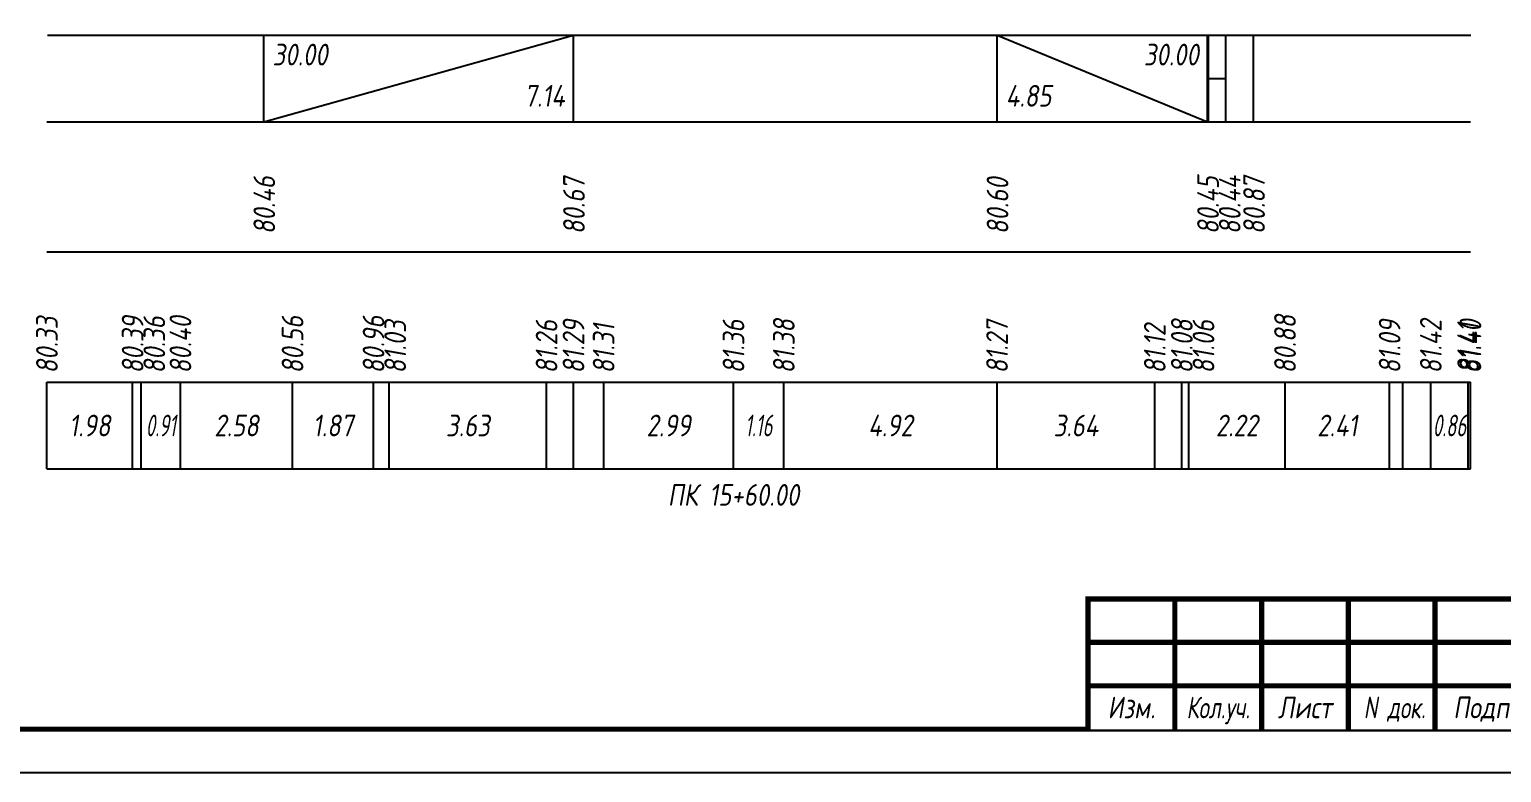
# Model space of a CAD drawing. Extents: x -717 to 1451, y -133302 to 233.
# Drawn here: x 77.9 to 247.6, y -24317.4 to -24231.8 of the extents above; entities that cross this region are included whole.
import ezdxf
from ezdxf.enums import TextEntityAlignment as Align

# ---------------------------------------------------------------- set-up
doc = ezdxf.new("R2010")
doc.units = 0
for name, color, linetype in [('Зарамочное оформление', 7, 'Continuous'), ('Код_510', 7, 'Continuous'), ('Код_516', 1, 'Continuous'), ('Подписи поперечников', 7, 'Continuous'), ('Таблица', 7, 'Continuous')]:
    doc.layers.add(name, color=color, linetype=linetype)
doc.styles.add('М', font='romand.shx', dxfattribs={"width": 0.8, "oblique": 10, "height": 2.5})

# ---------------------------------------------------------------- blocks, each defined once
blk = doc.blocks.new('Штамп')
at = {"linetype": 'Continuous'}
blk.add_wipeout([(199.95, -411.25), (384.95, -411.25), (384.95, -426.25), (199.95, -426.25)], dxfattribs=at).dxf.layer = 'Зарамочное оформление'
at = {"layer": 'Зарамочное оформление', "linetype": 'Continuous', "lineweight": -3, "const_width": 0.6, "flags": 128}
for points in [[(199.95, -426.25), (199.95, -411.25), (384.95, -411.25)], [(209.95, -411.25), (209.95, -426.25)], [(219.95, -411.25), (219.95, -426.25)], [(229.95, -411.25), (229.95, -426.25)], [(239.95, -411.25), (239.95, -426.25)], [(199.95, -416.25), (264.95, -416.25)], [(199.95, -421.25), (264.95, -421.25)]]:
    blk.add_lwpolyline(points, dxfattribs=at)
at = {"layer": 'Зарамочное оформление', "linetype": 'Continuous', "style": 'М', "oblique": 10}
for s, width, p in [('Изм.', 0.8, (204.95, -423.75)), ('Кол.уч.', 0.7, (214.95, -423.75)), ('Лист', 0.8, (224.95, -423.75)), ('N док.', 0.7, (235.28, -423.75)), ('Подпись', 0.8, (247.45, -423.75))]:
    blk.add_text(s, height=2.5, dxfattribs=dict(at, width=width)).set_placement(p, align=Align.MIDDLE_CENTER)
blk = doc.blocks.new('шифр')
blk.add_blockref('Штамп', (0, -23946))

msp = doc.modelspace()

# ---------------------------------------------------------------- linework, layer by layer
at = {"flags": 128}
msp.add_lwpolyline([(-30.054, -24317.421), (389.946, -24317.421), (389.946, -24020.421), (-30.054, -24020.421)], close=True, dxfattribs=at)
at = {"const_width": 0.6, "flags": 128}
msp.add_lwpolyline([(-10.054, -24312.421), (384.946, -24312.421), (384.946, -24025.421), (-10.054, -24025.421)], close=True, dxfattribs=at)
at = {"layer": 'Код_510'}
for p, q in [((79.946, -24282.421), (79.946, -24272.421)), ((89.822, -24282.421), (89.822, -24272.421)), ((90.804, -24282.421), (90.804, -24272.421)), ((95.339, -24282.421), (95.339, -24272.421)), ((108.258, -24282.421), (108.258, -24272.421)), ((117.591, -24282.421), (117.591, -24272.421)), ((119.38, -24282.421), (119.38, -24272.421)), ((137.537, -24282.421), (137.537, -24272.421)), ((140.641, -24282.421), (140.641, -24272.421)), ((144.119, -24282.421), (144.119, -24272.421)), ((159.085, -24282.421), (159.085, -24272.421)), ((164.882, -24282.421), (164.882, -24272.421)), ((189.463, -24282.421), (189.463, -24272.421)), ((207.644, -24282.421), (207.644, -24272.421)), ((210.761, -24282.421), (210.761, -24272.421)), ((211.558, -24282.421), (211.558, -24272.421)), ((222.656, -24282.421), (222.656, -24272.421)), ((234.713, -24282.421), (234.713, -24272.421)), ((236.225, -24282.421), (236.225, -24272.421)), ((239.463, -24282.421), (239.463, -24272.421)), ((243.762, -24282.421), (243.762, -24272.421)), ((244.03, -24282.421), (244.03, -24272.421))]:
    msp.add_line(p, q, dxfattribs=at)
at = {"layer": 'Код_516'}
for p, q in [((104.946, -24242.421), (104.946, -24232.421)), ((104.946, -24242.421), (140.641, -24232.421)), ((140.641, -24242.421), (140.641, -24232.421)), ((189.463, -24242.421), (189.463, -24232.421)), ((189.463, -24232.421), (213.726, -24242.421)), ((213.726, -24242.421), (213.726, -24232.421)), ((213.832, -24242.421), (213.832, -24232.421)), ((215.832, -24242.421), (215.832, -24232.421)), ((219.03, -24242.421), (219.03, -24232.421)), ((213.832, -24237.421), (215.832, -24237.421))]:
    msp.add_line(p, q, dxfattribs=at)
at = {"layer": 'Таблица'}
for p, q in [((80, -24232.421), (244.085, -24232.421)), ((79.946, -24242.421), (244.03, -24242.421)), ((79.946, -24257.421), (244.03, -24257.421)), ((79.946, -24272.421), (244.03, -24272.421)), ((79.946, -24282.421), (244.03, -24282.421))]:
    msp.add_line(p, q, dxfattribs=at)

# ---------------------------------------------------------------- texts
at = {"layer": 'Код_510', "style": 'М', "oblique": 10, "width": 0.8}
for s, p in [('80.33', (79.946, -24271.421)), ('80.39', (89.822, -24271.421)), ('80.36', (92.322, -24271.421)), ('80.40', (95.339, -24271.421)), ('80.56', (108.258, -24271.421)), ('80.96', (117.591, -24271.421)), ('81.38', (164.882, -24271.421)), ('80.88', (222.656, -24271.421)), ('81.42', (239.463, -24271.421)), ('81.03', (120.091, -24271.421)), ('81.26', (137.537, -24271.421)), ('81.29', (140.641, -24271.421)), ('81.31', (144.119, -24271.421)), ('81.36', (159.085, -24271.421)), ('81.27', (189.463, -24271.421)), ('81.12', (207.644, -24271.421)), ('81.08', (210.761, -24271.421)), ('81.06', (213.261, -24271.421)), ('81.09', (234.713, -24271.421)), ('81.41', (243.762, -24271.421)), ('81.40', (244.03, -24271.421))]:
    msp.add_text(s, height=2.5, rotation=90, dxfattribs=at).set_placement(p, align=Align.MIDDLE_LEFT)
at = {"layer": 'Код_510', "style": 'М', "oblique": 10}
for s, width, p in [('1.98', 0.8, (84.884, -24277.421)), ('0.91', 0.6, (93.072, -24277.421)), ('2.58', 0.8, (101.798, -24277.421)), ('1.87', 0.8, (112.924, -24277.421)), ('3.63', 0.8, (128.459, -24277.421)), ('2.99', 0.8, (151.602, -24277.421)), ('1.16', 0.6, (161.983, -24277.421)), ('4.92', 0.8, (177.172, -24277.421)), ('3.64', 0.8, (198.553, -24277.421)), ('2.22', 0.8, (217.107, -24277.421)), ('2.41', 0.8, (228.684, -24277.421)), ('0.86', 0.6, (241.613, -24277.421))]:
    msp.add_text(s, height=2.5, dxfattribs=dict(at, width=width)).set_placement(p, align=Align.MIDDLE_CENTER)
at = {"layer": 'Код_516', "style": 'М', "oblique": 10, "width": 0.8}
msp.add_text('30.00', height=2.5, dxfattribs=at).set_placement((105.946, -24233.421), align=Align.TOP_LEFT)
msp.add_text('30.00', height=2.5, dxfattribs=at).set_placement((212.726, -24233.421), align=Align.TOP_RIGHT)
msp.add_text('7.14', height=2.5, dxfattribs=at).set_placement((139.641, -24241.421), align=Align.BOTTOM_RIGHT)
msp.add_text('4.85', height=2.5, dxfattribs=at).set_placement((190.463, -24241.421), align=Align.BOTTOM_LEFT)
for s, p in [('80.46', (105, -24255.371)), ('80.67', (140.695, -24255.371)), ('80.60', (189.517, -24255.371)), ('80.45', (213.78, -24255.371)), ('80.44', (216.28, -24255.371)), ('80.87', (219.085, -24255.371))]:
    msp.add_text(s, height=2.5, rotation=90, dxfattribs=at).set_placement(p, align=Align.MIDDLE_LEFT)
at = {"layer": 'Подписи поперечников', "style": 'М', "oblique": 10, "width": 0.8}
msp.add_text('ПК 15+60.00', height=2.5, dxfattribs=at).set_placement((159.085, -24287.421), align=Align.BOTTOM_CENTER)

# ---------------------------------------------------------------- next in the draw order: block references
msp.add_blockref('шифр', (0, 59.829))

doc.saveas('drawing.dxf')
